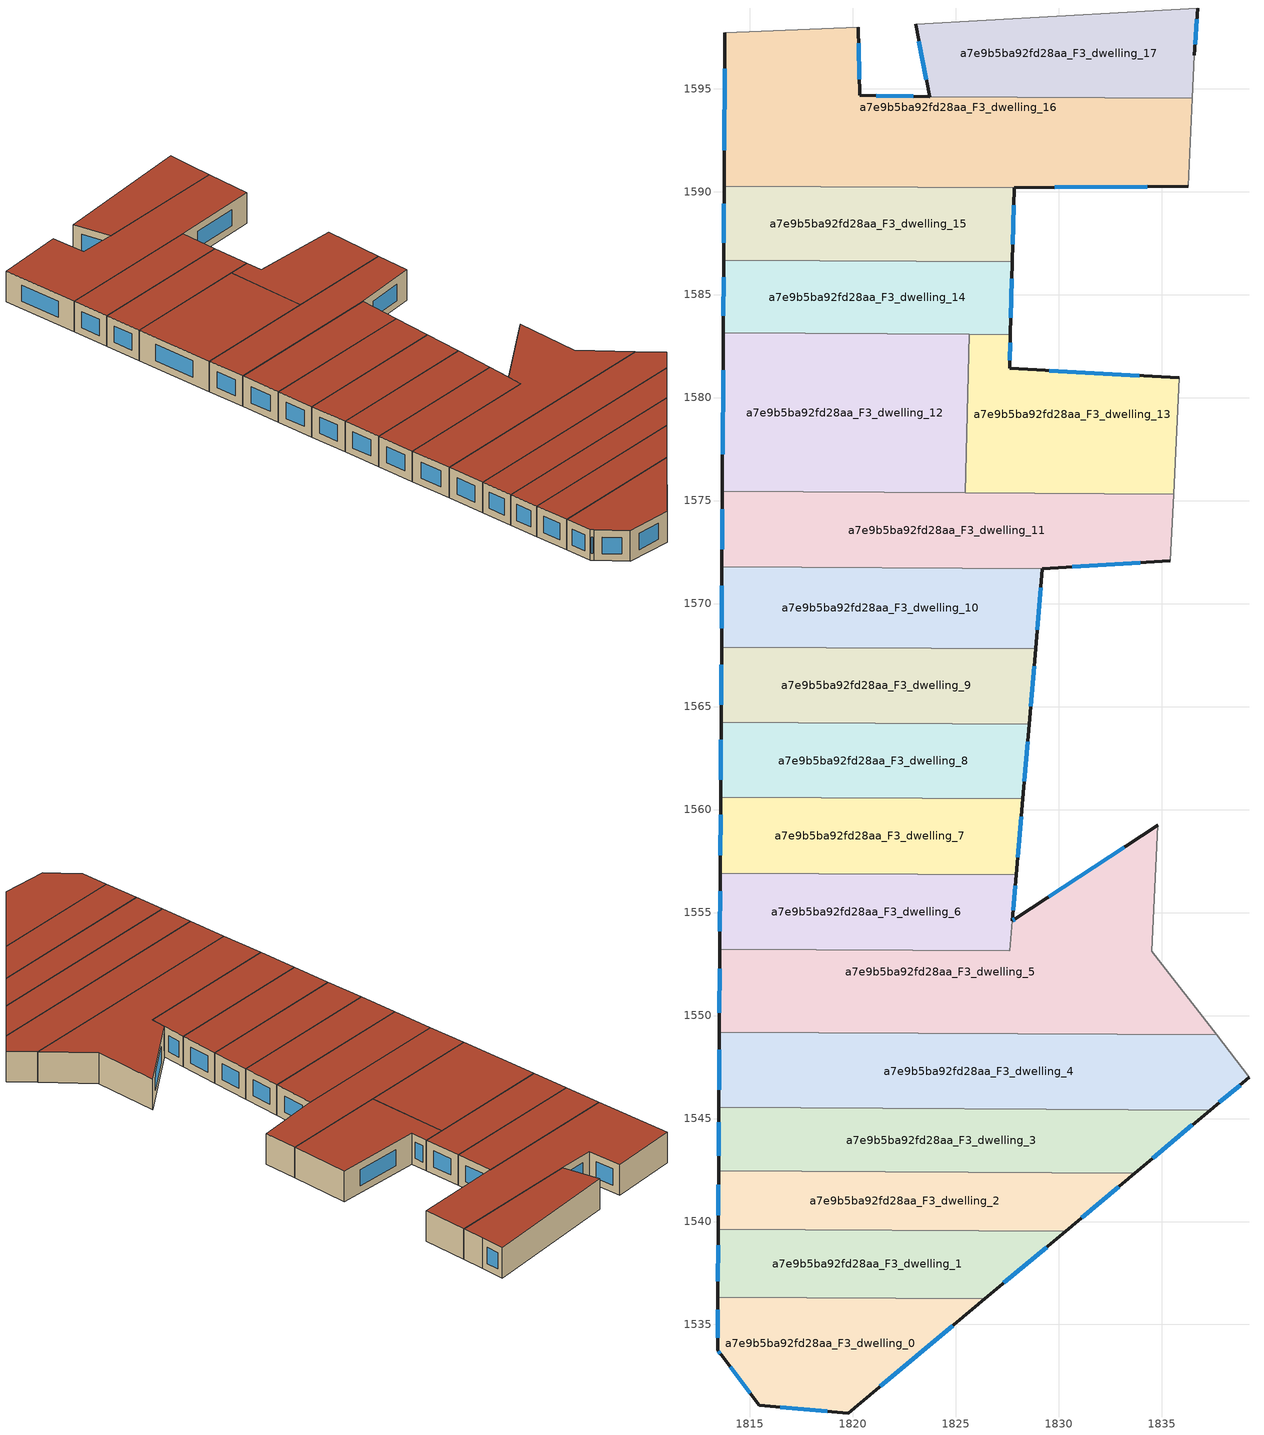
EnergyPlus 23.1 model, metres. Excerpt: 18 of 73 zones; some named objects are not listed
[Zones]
a7e9b5ba92fd28aa_F3_dwelling_0
 floor to a7e9b5ba92fd28aa_F2_dwelling_0 (EU_floor_Construction): 1826.41,1536.25 1819.78,1530.7 1815.46,1531.08 1813.6,1533.53 1813.43,1533.74 1813.44,1536.33 z9
 wall outside (EU_wall_Construction): 1813.44,1536.33 1813.43,1533.74 1813.6,1533.53 1815.46,1531.08 1819.78,1530.7 1826.41,1536.25 z9:12
 wall to a7e9b5ba92fd28aa_F3_dwelling_1 (EU_wall_Construction): 1826.41,1536.25 1813.44,1536.33 z9:12
 window (EU_Window_Construction): 1821.34,1532.01 1824.85,1534.95 / 1816.47,1530.99 1818.77,1530.79 / 1814.03,1532.95 1815.02,1531.65 / 1813.47,1533.69 1813.56,1533.58 / 1813.44,1535.72 1813.43,1534.35 z9.7:11.3
 roof outside (EU_roof_Construction): 1826.41,1536.25 1813.44,1536.33 1813.43,1533.74 1813.6,1533.53 1815.46,1531.08 1819.78,1530.7 z12
a7e9b5ba92fd28aa_F3_dwelling_1
 floor to a7e9b5ba92fd28aa_F2_dwelling_1 (EU_floor_Construction): 1830.33,1539.53 1826.41,1536.25 1813.44,1536.33 1813.46,1539.63 z9
 wall outside (EU_wall_Construction): 1826.41,1536.25 1830.33,1539.53 / 1813.46,1539.63 1813.44,1536.33 z9:12
 wall to a7e9b5ba92fd28aa_F3_dwelling_2 (EU_wall_Construction): 1830.33,1539.53 1813.46,1539.63 z9:12
 window (EU_Window_Construction): 1827.33,1537.02 1829.41,1538.76 / 1813.46,1538.85 1813.45,1537.1 z9.7:11.3
 roof outside (EU_roof_Construction): 1830.33,1539.53 1813.46,1539.63 1813.44,1536.33 1826.41,1536.25 z12
a7e9b5ba92fd28aa_F3_dwelling_10
 floor to a7e9b5ba92fd28aa_F2_dwelling_10 (EU_floor_Construction): 1829.2,1571.69 1828.87,1567.8 1813.62,1567.89 1813.64,1571.78 z9
 wall outside (EU_wall_Construction): 1813.64,1571.78 1813.62,1567.89 / 1828.87,1567.8 1829.2,1571.69 z9:12
 wall to a7e9b5ba92fd28aa_F3_dwelling_9 (EU_wall_Construction): 1813.62,1567.89 1828.87,1567.8 z9:12
 wall to a7e9b5ba92fd28aa_F3_dwelling_11 (EU_wall_Construction): 1829.2,1571.69 1813.64,1571.78 z9:12
 window (EU_Window_Construction): 1813.64,1570.87 1813.63,1568.8 / 1828.94,1568.72 1829.12,1570.78 z9.7:11.3
 roof outside (EU_roof_Construction): 1828.87,1567.8 1829.2,1571.69 1813.64,1571.78 1813.62,1567.89 z12
a7e9b5ba92fd28aa_F3_dwelling_11
 floor to a7e9b5ba92fd28aa_F2_dwelling_11 (EU_floor_Construction): 1835.57,1575.32 1835.41,1572.08 1829.2,1571.69 1813.64,1571.78 1813.66,1575.44 z9
 wall outside (EU_wall_Construction): 1829.2,1571.69 1835.41,1572.08 / 1813.66,1575.44 1813.64,1571.78 z9:12
 wall adiabatic (EU_wall_Construction): 1835.41,1572.08 1835.57,1575.32 z9:12
 wall to a7e9b5ba92fd28aa_F3_dwelling_12 (EU_wall_Construction): 1825.45,1575.37 1813.66,1575.44 z9:12
 wall to a7e9b5ba92fd28aa_F3_dwelling_13 (EU_wall_Construction): 1835.57,1575.32 1825.45,1575.38 z9:12
 window (EU_Window_Construction): 1830.66,1571.78 1833.95,1571.99 / 1813.66,1574.58 1813.65,1572.64 z9.7:11.3
 roof outside (EU_roof_Construction): 1835.41,1572.08 1835.57,1575.32 1813.66,1575.44 1813.64,1571.78 1829.2,1571.69 z12
a7e9b5ba92fd28aa_F3_dwelling_12
 floor to a7e9b5ba92fd28aa_F2_dwelling_12 (EU_floor_Construction): 1825.64,1583.07 1825.45,1575.38 1813.66,1575.44 1813.71,1583.14 z9
 wall outside (EU_wall_Construction): 1813.71,1583.14 1813.66,1575.44 z9:12
 wall to a7e9b5ba92fd28aa_F3_dwelling_13 (EU_wall_Construction): 1825.45,1575.38 1825.64,1583.07 z9:12
 wall to a7e9b5ba92fd28aa_F3_dwelling_14 (EU_wall_Construction): 1825.64,1583.07 1813.71,1583.14 z9:12
 window (EU_Window_Construction): 1813.7,1581.33 1813.67,1577.25 z9.7:11.3
 roof outside (EU_roof_Construction): 1825.45,1575.38 1825.64,1583.07 1813.71,1583.14 1813.66,1575.44 z12
a7e9b5ba92fd28aa_F3_dwelling_13
 floor to a7e9b5ba92fd28aa_F2_dwelling_13 (EU_floor_Construction): 1835.84,1580.96 1835.57,1575.32 1825.45,1575.38 1825.64,1583.07 1827.64,1583.06 1827.6,1581.42 z9
 wall outside (EU_wall_Construction): 1835.84,1580.96 1827.6,1581.42 1827.64,1583.06 z9:12
 wall adiabatic (EU_wall_Construction): 1835.57,1575.32 1835.84,1580.96 z9:12
 wall to a7e9b5ba92fd28aa_F3_dwelling_14 (EU_wall_Construction): 1827.64,1583.06 1825.64,1583.07 z9:12
 window (EU_Window_Construction): 1827.61,1581.8 1827.63,1582.67 / 1833.9,1581.06 1829.54,1581.31 z9.7:11.3
 roof outside (EU_roof_Construction): 1835.57,1575.32 1835.84,1580.96 1827.6,1581.42 1827.64,1583.06 1825.64,1583.07 1825.45,1575.38 z12
a7e9b5ba92fd28aa_F3_dwelling_14
 floor to a7e9b5ba92fd28aa_F2_dwelling_14 (EU_floor_Construction): 1827.73,1586.59 1827.64,1583.06 1813.71,1583.14 1813.73,1586.67 z9
 wall outside (EU_wall_Construction): 1813.73,1586.67 1813.71,1583.14 / 1827.64,1583.06 1827.73,1586.59 z9:12
 wall to a7e9b5ba92fd28aa_F3_dwelling_15 (EU_wall_Construction): 1827.73,1586.59 1813.73,1586.67 z9:12
 window (EU_Window_Construction): 1813.72,1585.84 1813.71,1583.97 / 1827.66,1583.89 1827.71,1585.76 z9.7:11.3
 roof outside (EU_roof_Construction): 1827.64,1583.06 1827.73,1586.59 1813.73,1586.67 1813.71,1583.14 z12
a7e9b5ba92fd28aa_F3_dwelling_15
 floor to a7e9b5ba92fd28aa_F2_dwelling_15 (EU_floor_Construction): 1827.82,1590.18 1827.73,1586.59 1813.73,1586.67 1813.75,1590.26 z9
 wall outside (EU_wall_Construction): 1813.75,1590.26 1813.73,1586.67 / 1827.73,1586.59 1827.82,1590.18 z9:12
 wall to a7e9b5ba92fd28aa_F3_dwelling_16 (EU_wall_Construction): 1827.82,1590.18 1813.75,1590.26 z9:12
 window (EU_Window_Construction): 1813.74,1589.42 1813.73,1587.51 / 1827.75,1587.44 1827.8,1589.34 z9.7:11.3
 roof outside (EU_roof_Construction): 1827.73,1586.59 1827.82,1590.18 1813.75,1590.26 1813.73,1586.67 z12
a7e9b5ba92fd28aa_F3_dwelling_16
 floor to a7e9b5ba92fd28aa_F2_dwelling_16 (EU_floor_Construction): 1836.48,1594.53 1836.28,1590.25 1827.82,1590.18 1813.75,1590.26 1813.79,1597.72 1820.27,1597.98 1820.32,1594.68 1823.73,1594.6 z9
 wall outside (EU_wall_Construction): 1813.79,1597.72 1813.75,1590.26 / 1823.73,1594.6 1820.32,1594.68 1820.27,1597.98 / 1827.82,1590.18 1836.28,1590.25 z9:12
 wall adiabatic (EU_wall_Construction): 1820.27,1597.98 1813.79,1597.72 / 1836.28,1590.25 1836.48,1594.53 z9:12
 wall to a7e9b5ba92fd28aa_F3_dwelling_17 (EU_wall_Construction): 1836.48,1594.53 1823.73,1594.6 z9:12
 window (EU_Window_Construction): 1813.78,1595.97 1813.76,1592.01 / 1820.31,1595.46 1820.28,1597.2 / 1822.93,1594.62 1821.12,1594.67 / 1829.81,1590.2 1834.29,1590.24 z9.7:11.3
 roof outside (EU_roof_Construction): 1836.28,1590.25 1836.48,1594.53 1823.73,1594.6 1820.32,1594.68 1820.27,1597.98 1813.79,1597.72 1813.75,1590.26 1827.82,1590.18 z12
a7e9b5ba92fd28aa_F3_dwelling_17
 floor to a7e9b5ba92fd28aa_F2_dwelling_17 (EU_floor_Construction): 1836.74,1598.91 1836.58,1596.63 1836.48,1594.53 1823.73,1594.6 1823.04,1598.13 z9
 wall outside (EU_wall_Construction): 1823.04,1598.13 1823.73,1594.6 / 1836.58,1596.63 1836.74,1598.91 z9:12
 wall adiabatic (EU_wall_Construction): 1836.48,1594.53 1836.58,1596.63 / 1836.74,1598.91 1823.04,1598.13 z9:12
 window (EU_Window_Construction): 1823.21,1597.3 1823.57,1595.43 / 1836.62,1597.16 1836.7,1598.38 z9.7:11.3
 roof outside (EU_roof_Construction): 1836.48,1594.53 1836.58,1596.63 1836.74,1598.91 1823.04,1598.13 1823.73,1594.6 z12
a7e9b5ba92fd28aa_F3_dwelling_2
 floor to a7e9b5ba92fd28aa_F2_dwelling_2 (EU_floor_Construction): 1833.69,1542.35 1830.33,1539.53 1813.46,1539.63 1813.48,1542.46 z9
 wall outside (EU_wall_Construction): 1830.33,1539.53 1833.69,1542.35 / 1813.48,1542.46 1813.46,1539.63 z9:12
 wall to a7e9b5ba92fd28aa_F3_dwelling_3 (EU_wall_Construction): 1833.69,1542.35 1813.48,1542.46 z9:12
 window (EU_Window_Construction): 1831.12,1540.19 1832.9,1541.68 / 1813.47,1541.79 1813.47,1540.29 z9.7:11.3
 roof outside (EU_roof_Construction): 1833.69,1542.35 1813.48,1542.46 1813.46,1539.63 1830.33,1539.53 z12
a7e9b5ba92fd28aa_F3_dwelling_3
 floor to a7e9b5ba92fd28aa_F2_dwelling_3 (EU_floor_Construction): 1837.34,1545.4 1833.69,1542.35 1813.48,1542.46 1813.49,1545.54 z9
 wall outside (EU_wall_Construction): 1813.49,1545.54 1813.48,1542.46 / 1833.69,1542.35 1837.34,1545.4 z9:12
 wall to a7e9b5ba92fd28aa_F3_dwelling_4 (EU_wall_Construction): 1837.34,1545.4 1813.49,1545.54 z9:12
 window (EU_Window_Construction): 1813.49,1544.81 1813.48,1543.18 / 1834.55,1543.06 1836.49,1544.69 z9.7:11.3
 roof outside (EU_roof_Construction): 1837.34,1545.4 1813.49,1545.54 1813.48,1542.46 1833.69,1542.35 z12
a7e9b5ba92fd28aa_F3_dwelling_4
 floor to a7e9b5ba92fd28aa_F2_dwelling_4 (EU_floor_Construction): 1837.66,1549.06 1839.25,1547 1837.34,1545.4 1813.49,1545.54 1813.52,1549.19 z9
 wall outside (EU_wall_Construction): 1837.34,1545.4 1839.25,1547 / 1813.52,1549.19 1813.49,1545.54 z9:12
 wall to a7e9b5ba92fd28aa_F3_dwelling_5 (EU_wall_Construction): 1837.66,1549.06 1813.52,1549.19 z9:12
 wall adiabatic (EU_wall_Construction): 1839.25,1547 1837.66,1549.06 z9:12
 window (EU_Window_Construction): 1837.79,1545.78 1838.8,1546.62 / 1813.51,1548.33 1813.5,1546.4 z9.7:11.3
 roof outside (EU_roof_Construction): 1839.25,1547 1837.66,1549.06 1813.52,1549.19 1813.49,1545.54 1837.34,1545.4 z12
a7e9b5ba92fd28aa_F3_dwelling_5
 floor to a7e9b5ba92fd28aa_F2_dwelling_5 (EU_floor_Construction): 1834.81,1559.24 1834.51,1553.11 1837.66,1549.06 1813.52,1549.19 1813.54,1553.23 1827.6,1553.15 1827.73,1554.59 1827.89,1554.7 z9
 wall outside (EU_wall_Construction): 1834.81,1559.24 1827.89,1554.7 1827.73,1554.59 / 1813.54,1553.23 1813.52,1549.19 z9:12
 wall adiabatic (EU_wall_Construction): 1837.66,1549.06 1834.51,1553.11 1834.81,1559.24 z9:12
 wall to a7e9b5ba92fd28aa_F3_dwelling_6 (EU_wall_Construction): 1827.73,1554.59 1827.6,1553.15 1813.54,1553.23 z9:12
 window (EU_Window_Construction): 1827.85,1554.67 1827.77,1554.62 / 1833.18,1558.17 1829.51,1555.76 / 1813.53,1552.28 1813.52,1550.14 z9.7:11.3
 roof outside (EU_roof_Construction): 1837.66,1549.06 1834.51,1553.11 1834.81,1559.24 1827.89,1554.7 1827.73,1554.59 1827.6,1553.15 1813.54,1553.23 1813.52,1549.19 z12
a7e9b5ba92fd28aa_F3_dwelling_6
 floor to a7e9b5ba92fd28aa_F2_dwelling_6 (EU_floor_Construction): 1827.92,1556.83 1827.73,1554.6 1827.6,1553.15 1813.54,1553.23 1813.56,1556.91 z9
 wall outside (EU_wall_Construction): 1813.56,1556.91 1813.54,1553.23 / 1827.73,1554.6 1827.92,1556.83 z9:12
 wall to a7e9b5ba92fd28aa_F3_dwelling_7 (EU_wall_Construction): 1827.92,1556.83 1813.56,1556.91 z9:12
 window (EU_Window_Construction): 1813.55,1556.04 1813.54,1554.09 / 1827.77,1555.12 1827.88,1556.3 z9.7:11.3
 roof outside (EU_roof_Construction): 1827.6,1553.15 1827.92,1556.83 1813.56,1556.91 1813.54,1553.23 z12
a7e9b5ba92fd28aa_F3_dwelling_7
 floor to a7e9b5ba92fd28aa_F2_dwelling_7 (EU_floor_Construction): 1828.24,1560.52 1827.92,1556.83 1813.56,1556.91 1813.58,1560.61 z9
 wall outside (EU_wall_Construction): 1827.92,1556.83 1828.24,1560.52 / 1813.58,1560.61 1813.56,1556.91 z9:12
 wall to a7e9b5ba92fd28aa_F3_dwelling_8 (EU_wall_Construction): 1828.24,1560.52 1813.58,1560.61 z9:12
 window (EU_Window_Construction): 1828,1557.7 1828.16,1559.66 / 1813.58,1559.74 1813.56,1557.78 z9.7:11.3
 roof outside (EU_roof_Construction): 1827.92,1556.83 1828.24,1560.52 1813.58,1560.61 1813.56,1556.91 z12
a7e9b5ba92fd28aa_F3_dwelling_8
 floor to a7e9b5ba92fd28aa_F2_dwelling_8 (EU_floor_Construction): 1828.55,1564.14 1828.24,1560.52 1813.58,1560.61 1813.6,1564.23 z9
 wall outside (EU_wall_Construction): 1813.6,1564.23 1813.58,1560.61 / 1828.24,1560.52 1828.55,1564.14 z9:12
 wall to a7e9b5ba92fd28aa_F3_dwelling_9 (EU_wall_Construction): 1828.55,1564.14 1813.6,1564.23 z9:12
 window (EU_Window_Construction): 1813.6,1563.38 1813.58,1561.46 / 1828.31,1561.37 1828.48,1563.29 z9.7:11.3
 roof outside (EU_roof_Construction): 1828.24,1560.52 1828.55,1564.14 1813.6,1564.23 1813.58,1560.61 z12
a7e9b5ba92fd28aa_F3_dwelling_9
 floor to a7e9b5ba92fd28aa_F2_dwelling_9 (EU_floor_Construction): 1828.87,1567.8 1828.55,1564.14 1813.6,1564.23 1813.62,1567.89 z9
 wall outside (EU_wall_Construction): 1813.62,1567.89 1813.6,1564.23 / 1828.55,1564.14 1828.87,1567.8 z9:12
 window (EU_Window_Construction): 1813.62,1567.03 1813.6,1565.09 / 1828.62,1565 1828.79,1566.95 z9.7:11.3
 roof outside (EU_roof_Construction): 1828.55,1564.14 1828.87,1567.8 1813.62,1567.89 1813.6,1564.23 z12
[Building]
EU S2 Campaign: North Axis=0; Terrain=City; Solar Distribution=FullExterior
[Site:Location]
Budapest.Ferenc.Liszt.Intl.AP: Latitude=47.437; Longitude=19.256; Time Zone=1; Elevation=185
[SizingPeriod:WeatherFileDays]
AnnualSizingPeriod: Begin Month=1; Begin Day of Month=1; End Month=12; End Day of Month=31; Day of Week for Start Day=Monday; Use Weather File Daylight Saving Period=No; Use Weather File Rain and Snow Indicators=No
[MATERIAL]
EU_InternalMass_Material: Roughness=MediumRough; Thickness=0.1; Conductivity=1; Density=1800; Specific Heat=900; Thermal Absorptance=0.9; Solar Absorptance=0.7; Visible Absorptance=0.7
[MATERIAL:NOMASS] Roughness=MediumRough; Thermal Absorptance=0.9; Solar Absorptance=0.7; Visible Absorptance=0.7
Name | Thermal Resistance
EU_wall_NoMass | 0.832559
EU_roof_NoMass | 1.39638
EU_floor_NoMass | 0.872794
[WINDOWMATERIAL:SIMPLEGLAZINGSYSTEM]
EU_Window_SimpleGlazing: UFactor=2.79869; Solar Heat Gain Coefficient=0.75; Visible Transmittance=0.75
[CONSTRUCTION]
EU_wall_Construction: EU_wall_NoMass
EU_roof_Construction: EU_roof_NoMass
EU_floor_Construction: EU_floor_NoMass
EU_Window_Construction: EU_Window_SimpleGlazing
EU_InternalMass_Construction: EU_InternalMass_Material
[ZONE] Type=1; Multiplier=1; Ceiling Height=autocalculate; Floor Area=autocalculate; Part of Total Floor Area=Yes
Name | Volume
a7e9b5ba92fd28aa_F3_dwelling_0 | 149.472
a7e9b5ba92fd28aa_F3_dwelling_1 | 147.722
a7e9b5ba92fd28aa_F3_dwelling_10 | 179.62
a7e9b5ba92fd28aa_F3_dwelling_11 | 235.896
a7e9b5ba92fd28aa_F3_dwelling_12 | 273.875
a7e9b5ba92fd28aa_F3_dwelling_13 | 189.644
a7e9b5ba92fd28aa_F3_dwelling_14 | 148.165
a7e9b5ba92fd28aa_F3_dwelling_15 | 151.334
a7e9b5ba92fd28aa_F3_dwelling_16 | 359.664
a7e9b5ba92fd28aa_F3_dwelling_17 | 157.065
a7e9b5ba92fd28aa_F3_dwelling_2 | 157.625
a7e9b5ba92fd28aa_F3_dwelling_3 | 203.384
a7e9b5ba92fd28aa_F3_dwelling_4 | 272.795
a7e9b5ba92fd28aa_F3_dwelling_5 | 351.172
a7e9b5ba92fd28aa_F3_dwelling_6 | 156.892
a7e9b5ba92fd28aa_F3_dwelling_7 | 160.934
a7e9b5ba92fd28aa_F3_dwelling_8 | 160.912
a7e9b5ba92fd28aa_F3_dwelling_9 | 165.909
[INTERNALMASS] Construction=EU_InternalMass_Construction
Name | Zone or ZoneList | Surface Area
a7e9b5ba92fd28aa_F3_dwelling_0_EU_InternalMass | a7e9b5ba92fd28aa_F3_dwelling_0 | 49.8254
a7e9b5ba92fd28aa_F3_dwelling_1_EU_InternalMass | a7e9b5ba92fd28aa_F3_dwelling_1 | 49.2408
a7e9b5ba92fd28aa_F3_dwelling_2_EU_InternalMass | a7e9b5ba92fd28aa_F3_dwelling_2 | 52.5412
a7e9b5ba92fd28aa_F3_dwelling_3_EU_InternalMass | a7e9b5ba92fd28aa_F3_dwelling_3 | 67.795
a7e9b5ba92fd28aa_F3_dwelling_4_EU_InternalMass | a7e9b5ba92fd28aa_F3_dwelling_4 | 90.9317
a7e9b5ba92fd28aa_F3_dwelling_5_EU_InternalMass | a7e9b5ba92fd28aa_F3_dwelling_5 | 117.059
a7e9b5ba92fd28aa_F3_dwelling_6_EU_InternalMass | a7e9b5ba92fd28aa_F3_dwelling_6 | 52.3005
a7e9b5ba92fd28aa_F3_dwelling_7_EU_InternalMass | a7e9b5ba92fd28aa_F3_dwelling_7 | 53.6468
a7e9b5ba92fd28aa_F3_dwelling_8_EU_InternalMass | a7e9b5ba92fd28aa_F3_dwelling_8 | 53.6375
a7e9b5ba92fd28aa_F3_dwelling_9_EU_InternalMass | a7e9b5ba92fd28aa_F3_dwelling_9 | 55.3032
a7e9b5ba92fd28aa_F3_dwelling_10_EU_InternalMass | a7e9b5ba92fd28aa_F3_dwelling_10 | 59.8733
a7e9b5ba92fd28aa_F3_dwelling_11_EU_InternalMass | a7e9b5ba92fd28aa_F3_dwelling_11 | 78.6321
a7e9b5ba92fd28aa_F3_dwelling_12_EU_InternalMass | a7e9b5ba92fd28aa_F3_dwelling_12 | 91.2872
a7e9b5ba92fd28aa_F3_dwelling_13_EU_InternalMass | a7e9b5ba92fd28aa_F3_dwelling_13 | 63.2181
a7e9b5ba92fd28aa_F3_dwelling_14_EU_InternalMass | a7e9b5ba92fd28aa_F3_dwelling_14 | 49.3883
a7e9b5ba92fd28aa_F3_dwelling_15_EU_InternalMass | a7e9b5ba92fd28aa_F3_dwelling_15 | 50.4448
a7e9b5ba92fd28aa_F3_dwelling_16_EU_InternalMass | a7e9b5ba92fd28aa_F3_dwelling_16 | 119.887
a7e9b5ba92fd28aa_F3_dwelling_17_EU_InternalMass | a7e9b5ba92fd28aa_F3_dwelling_17 | 52.3553
[OTHEREQUIPMENT] Fuel Type=Electricity; Design Level Calculation Method=Watts/Area; Power per Zone Floor Area=1; Fraction Latent=0; Fraction Radiant=0; Fraction Lost=0; Carbon Dioxide Generation Rate=0; EndUse Subcategory=EU_Step8_InternalGains
Name | Zone or ZoneList or Space or SpaceList | Schedule
EU_Step8_InternalGain_a7e9b5ba92fd28aa_F3_dwelling_0_f000 | a7e9b5ba92fd28aa_F3_dwelling_0 | EU_Step8_GainSchedule_a7e9b5ba92fd28aa_F3_dwelling_0_f000
EU_Step8_InternalGain_a7e9b5ba92fd28aa_F3_dwelling_1_f000 | a7e9b5ba92fd28aa_F3_dwelling_1 | EU_Step8_GainSchedule_a7e9b5ba92fd28aa_F3_dwelling_1_f000
EU_Step8_InternalGain_a7e9b5ba92fd28aa_F3_dwelling_2_f000 | a7e9b5ba92fd28aa_F3_dwelling_2 | EU_Step8_GainSchedule_a7e9b5ba92fd28aa_F3_dwelling_2_f000
EU_Step8_InternalGain_a7e9b5ba92fd28aa_F3_dwelling_3_f000 | a7e9b5ba92fd28aa_F3_dwelling_3 | EU_Step8_GainSchedule_a7e9b5ba92fd28aa_F3_dwelling_3_f000
EU_Step8_InternalGain_a7e9b5ba92fd28aa_F3_dwelling_4_f000 | a7e9b5ba92fd28aa_F3_dwelling_4 | EU_Step8_GainSchedule_a7e9b5ba92fd28aa_F3_dwelling_4_f000
EU_Step8_InternalGain_a7e9b5ba92fd28aa_F3_dwelling_5_f000 | a7e9b5ba92fd28aa_F3_dwelling_5 | EU_Step8_GainSchedule_a7e9b5ba92fd28aa_F3_dwelling_5_f000
EU_Step8_InternalGain_a7e9b5ba92fd28aa_F3_dwelling_6_f000 | a7e9b5ba92fd28aa_F3_dwelling_6 | EU_Step8_GainSchedule_a7e9b5ba92fd28aa_F3_dwelling_6_f000
EU_Step8_InternalGain_a7e9b5ba92fd28aa_F3_dwelling_7_f000 | a7e9b5ba92fd28aa_F3_dwelling_7 | EU_Step8_GainSchedule_a7e9b5ba92fd28aa_F3_dwelling_7_f000
EU_Step8_InternalGain_a7e9b5ba92fd28aa_F3_dwelling_8_f000 | a7e9b5ba92fd28aa_F3_dwelling_8 | EU_Step8_GainSchedule_a7e9b5ba92fd28aa_F3_dwelling_8_f000
EU_Step8_InternalGain_a7e9b5ba92fd28aa_F3_dwelling_9_f000 | a7e9b5ba92fd28aa_F3_dwelling_9 | EU_Step8_GainSchedule_a7e9b5ba92fd28aa_F3_dwelling_9_f000
EU_Step8_InternalGain_a7e9b5ba92fd28aa_F3_dwelling_10_f000 | a7e9b5ba92fd28aa_F3_dwelling_10 | EU_Step8_GainSchedule_a7e9b5ba92fd28aa_F3_dwelling_10_f000
EU_Step8_InternalGain_a7e9b5ba92fd28aa_F3_dwelling_11_f000 | a7e9b5ba92fd28aa_F3_dwelling_11 | EU_Step8_GainSchedule_a7e9b5ba92fd28aa_F3_dwelling_11_f000
EU_Step8_InternalGain_a7e9b5ba92fd28aa_F3_dwelling_12_f000 | a7e9b5ba92fd28aa_F3_dwelling_12 | EU_Step8_GainSchedule_a7e9b5ba92fd28aa_F3_dwelling_12_f000
EU_Step8_InternalGain_a7e9b5ba92fd28aa_F3_dwelling_13_f000 | a7e9b5ba92fd28aa_F3_dwelling_13 | EU_Step8_GainSchedule_a7e9b5ba92fd28aa_F3_dwelling_13_f000
EU_Step8_InternalGain_a7e9b5ba92fd28aa_F3_dwelling_14_f000 | a7e9b5ba92fd28aa_F3_dwelling_14 | EU_Step8_GainSchedule_a7e9b5ba92fd28aa_F3_dwelling_14_f000
EU_Step8_InternalGain_a7e9b5ba92fd28aa_F3_dwelling_15_f000 | a7e9b5ba92fd28aa_F3_dwelling_15 | EU_Step8_GainSchedule_a7e9b5ba92fd28aa_F3_dwelling_15_f000
EU_Step8_InternalGain_a7e9b5ba92fd28aa_F3_dwelling_16_f000 | a7e9b5ba92fd28aa_F3_dwelling_16 | EU_Step8_GainSchedule_a7e9b5ba92fd28aa_F3_dwelling_16_f000
EU_Step8_InternalGain_a7e9b5ba92fd28aa_F3_dwelling_17_f000 | a7e9b5ba92fd28aa_F3_dwelling_17 | EU_Step8_GainSchedule_a7e9b5ba92fd28aa_F3_dwelling_17_f000
[ZONEVENTILATION:DESIGNFLOWRATE] Schedule=EU_AlwaysOn; Design Flow Rate Calculation Method=AirChanges/Hour; Air Changes per Hour=0.475469; Ventilation Type=Natural; Fan Pressure Rise=0; Fan Total Efficiency=1; Constant Term Coefficient=1; Temperature Term Coefficient=0; Velocity Term Coefficient=0; Velocity Squared Term Coefficient=0; Minimum Indoor Temperature=-100; Maximum Indoor Temperature=100; Delta Temperature=-100; Minimum Outdoor Temperature=-100; Maximum Outdoor Temperature=100; Maximum Wind Speed=40
Name | Zone or ZoneList or Space or SpaceList
EU_ConstantAir_a7e9b5ba92fd28aa_F3_dwelling_0 | a7e9b5ba92fd28aa_F3_dwelling_0
EU_ConstantAir_a7e9b5ba92fd28aa_F3_dwelling_1 | a7e9b5ba92fd28aa_F3_dwelling_1
EU_ConstantAir_a7e9b5ba92fd28aa_F3_dwelling_2 | a7e9b5ba92fd28aa_F3_dwelling_2
EU_ConstantAir_a7e9b5ba92fd28aa_F3_dwelling_3 | a7e9b5ba92fd28aa_F3_dwelling_3
EU_ConstantAir_a7e9b5ba92fd28aa_F3_dwelling_4 | a7e9b5ba92fd28aa_F3_dwelling_4
EU_ConstantAir_a7e9b5ba92fd28aa_F3_dwelling_5 | a7e9b5ba92fd28aa_F3_dwelling_5
EU_ConstantAir_a7e9b5ba92fd28aa_F3_dwelling_6 | a7e9b5ba92fd28aa_F3_dwelling_6
EU_ConstantAir_a7e9b5ba92fd28aa_F3_dwelling_7 | a7e9b5ba92fd28aa_F3_dwelling_7
EU_ConstantAir_a7e9b5ba92fd28aa_F3_dwelling_8 | a7e9b5ba92fd28aa_F3_dwelling_8
EU_ConstantAir_a7e9b5ba92fd28aa_F3_dwelling_9 | a7e9b5ba92fd28aa_F3_dwelling_9
EU_ConstantAir_a7e9b5ba92fd28aa_F3_dwelling_10 | a7e9b5ba92fd28aa_F3_dwelling_10
EU_ConstantAir_a7e9b5ba92fd28aa_F3_dwelling_11 | a7e9b5ba92fd28aa_F3_dwelling_11
EU_ConstantAir_a7e9b5ba92fd28aa_F3_dwelling_12 | a7e9b5ba92fd28aa_F3_dwelling_12
EU_ConstantAir_a7e9b5ba92fd28aa_F3_dwelling_13 | a7e9b5ba92fd28aa_F3_dwelling_13
EU_ConstantAir_a7e9b5ba92fd28aa_F3_dwelling_14 | a7e9b5ba92fd28aa_F3_dwelling_14
EU_ConstantAir_a7e9b5ba92fd28aa_F3_dwelling_15 | a7e9b5ba92fd28aa_F3_dwelling_15
EU_ConstantAir_a7e9b5ba92fd28aa_F3_dwelling_16 | a7e9b5ba92fd28aa_F3_dwelling_16
EU_ConstantAir_a7e9b5ba92fd28aa_F3_dwelling_17 | a7e9b5ba92fd28aa_F3_dwelling_17
[HVACTEMPLATE:ZONE:IDEALLOADSAIRSYSTEM] System Availability Schedule=EU_AlwaysOn; Maximum Heating Supply Air Temperature=50; Minimum Cooling Supply Air Temperature=13; Maximum Heating Supply Air Humidity Ratio=0.0156; Minimum Cooling Supply Air Humidity Ratio=0.0077; Heating Limit=NoLimit; Cooling Limit=NoLimit; Heating Availability Schedule=EU_AlwaysOn; Cooling Availability Schedule=EU_CoolingOff; Dehumidification Control Type=ConstantSensibleHeatRatio; Cooling Sensible Heat Ratio=0.7; Dehumidification Setpoint=60; Humidification Control Type=None; Humidification Setpoint=30; Outdoor Air Method=None; Outdoor Air Flow Rate per Person=0.00944; Outdoor Air Flow Rate per Zone Floor Area=0; Outdoor Air Flow Rate per Zone=0; Demand Controlled Ventilation Type=None; Outdoor Air Economizer Type=NoEconomizer; Heat Recovery Type=None; Sensible Heat Recovery Effectiveness=0.7; Latent Heat Recovery Effectiveness=0.65
Name | Template Thermostat
a7e9b5ba92fd28aa_F3_dwelling_0 | EU_HeatOnly_a7e9b5ba92fd28aa_F3_dwelling_0
a7e9b5ba92fd28aa_F3_dwelling_1 | EU_HeatOnly_a7e9b5ba92fd28aa_F3_dwelling_1
a7e9b5ba92fd28aa_F3_dwelling_2 | EU_HeatOnly_a7e9b5ba92fd28aa_F3_dwelling_2
a7e9b5ba92fd28aa_F3_dwelling_3 | EU_HeatOnly_a7e9b5ba92fd28aa_F3_dwelling_3
a7e9b5ba92fd28aa_F3_dwelling_4 | EU_HeatOnly_a7e9b5ba92fd28aa_F3_dwelling_4
a7e9b5ba92fd28aa_F3_dwelling_5 | EU_HeatOnly_a7e9b5ba92fd28aa_F3_dwelling_5
a7e9b5ba92fd28aa_F3_dwelling_6 | EU_HeatOnly_a7e9b5ba92fd28aa_F3_dwelling_6
a7e9b5ba92fd28aa_F3_dwelling_7 | EU_HeatOnly_a7e9b5ba92fd28aa_F3_dwelling_7
a7e9b5ba92fd28aa_F3_dwelling_8 | EU_HeatOnly_a7e9b5ba92fd28aa_F3_dwelling_8
a7e9b5ba92fd28aa_F3_dwelling_9 | EU_HeatOnly_a7e9b5ba92fd28aa_F3_dwelling_9
a7e9b5ba92fd28aa_F3_dwelling_10 | EU_HeatOnly_a7e9b5ba92fd28aa_F3_dwelling_10
a7e9b5ba92fd28aa_F3_dwelling_11 | EU_HeatOnly_a7e9b5ba92fd28aa_F3_dwelling_11
a7e9b5ba92fd28aa_F3_dwelling_12 | EU_HeatOnly_a7e9b5ba92fd28aa_F3_dwelling_12
a7e9b5ba92fd28aa_F3_dwelling_13 | EU_HeatOnly_a7e9b5ba92fd28aa_F3_dwelling_13
a7e9b5ba92fd28aa_F3_dwelling_14 | EU_HeatOnly_a7e9b5ba92fd28aa_F3_dwelling_14
a7e9b5ba92fd28aa_F3_dwelling_15 | EU_HeatOnly_a7e9b5ba92fd28aa_F3_dwelling_15
a7e9b5ba92fd28aa_F3_dwelling_16 | EU_HeatOnly_a7e9b5ba92fd28aa_F3_dwelling_16
a7e9b5ba92fd28aa_F3_dwelling_17 | EU_HeatOnly_a7e9b5ba92fd28aa_F3_dwelling_17
[SIZING:ZONE] Zone Cooling Design Supply Air Temperature Input Method=SupplyAirTemperature; Zone Cooling Design Supply Air Temperature=13; Zone Heating Design Supply Air Temperature Input Method=SupplyAirTemperature; Zone Heating Design Supply Air Temperature=50; Zone Cooling Design Supply Air Humidity Ratio=0.008; Zone Heating Design Supply Air Humidity Ratio=0.008; Cooling Design Air Flow Method=DesignDay; Cooling Design Air Flow Rate=0; Cooling Minimum Air Flow per Zone Floor Area=0.000762; Cooling Minimum Air Flow=0; Cooling Minimum Air Flow Fraction=0.2; Heating Design Air Flow Method=DesignDay; Heating Design Air Flow Rate=0; Heating Maximum Air Flow per Zone Floor Area=0.002032; Heating Maximum Air Flow=0.141576; Heating Maximum Air Flow Fraction=0.3; Account for Dedicated Outdoor Air System=No; Dedicated Outdoor Air System Control Strategy=NeutralSupplyAir; Dedicated Outdoor Air Low Setpoint Temperature for Design=autosize; Dedicated Outdoor Air High Setpoint Temperature for Design=autosize; Zone Load Sizing Method=Sensible Load Only No Latent Load; Zone Latent Cooling Design Supply Air Humidity Ratio Input Method=HumidityRatioDifference; Zone Cooling Design Supply Air Humidity Ratio Difference=0.005; Zone Latent Heating Design Supply Air Humidity Ratio Input Method=HumidityRatioDifference; Zone Humidification Design Supply Air Humidity Ratio Difference=0.005
a7e9b5ba92fd28aa_F3_dwelling_0; a7e9b5ba92fd28aa_F3_dwelling_1; a7e9b5ba92fd28aa_F3_dwelling_2; a7e9b5ba92fd28aa_F3_dwelling_3; a7e9b5ba92fd28aa_F3_dwelling_4; a7e9b5ba92fd28aa_F3_dwelling_5; a7e9b5ba92fd28aa_F3_dwelling_6; a7e9b5ba92fd28aa_F3_dwelling_7; a7e9b5ba92fd28aa_F3_dwelling_8; a7e9b5ba92fd28aa_F3_dwelling_9; a7e9b5ba92fd28aa_F3_dwelling_10; a7e9b5ba92fd28aa_F3_dwelling_11; a7e9b5ba92fd28aa_F3_dwelling_12; a7e9b5ba92fd28aa_F3_dwelling_13; a7e9b5ba92fd28aa_F3_dwelling_14; a7e9b5ba92fd28aa_F3_dwelling_15; a7e9b5ba92fd28aa_F3_dwelling_16; a7e9b5ba92fd28aa_F3_dwelling_17
[SCHEDULE:CONSTANT]
Name | Hourly Value
EU_AlwaysOn | 1
EU_CoolingOff | 0
[SCHEDULE:FILE] Column Number=1; Rows to Skip at Top=0; Number of Hours of Data=8760; Column Separator=Comma; Interpolate to Timestep=No; Minutes per Item=60; Adjust Schedule for Daylight Savings=Yes
Name | File
EU_Step8_GainSchedule_a7e9b5ba92fd28aa_F3_dwelling_0_f000 | ../../schedules/a7e9b5ba92fd28aa/a7e9b5ba92fd28aa_F3_dwelling_0_f000_gain.csv
EU_Step8_GainSchedule_a7e9b5ba92fd28aa_F3_dwelling_1_f000 | ../../schedules/a7e9b5ba92fd28aa/a7e9b5ba92fd28aa_F3_dwelling_1_f000_gain.csv
EU_Step8_GainSchedule_a7e9b5ba92fd28aa_F3_dwelling_2_f000 | ../../schedules/a7e9b5ba92fd28aa/a7e9b5ba92fd28aa_F3_dwelling_2_f000_gain.csv
EU_Step8_GainSchedule_a7e9b5ba92fd28aa_F3_dwelling_3_f000 | ../../schedules/a7e9b5ba92fd28aa/a7e9b5ba92fd28aa_F3_dwelling_3_f000_gain.csv
EU_Step8_GainSchedule_a7e9b5ba92fd28aa_F3_dwelling_4_f000 | ../../schedules/a7e9b5ba92fd28aa/a7e9b5ba92fd28aa_F3_dwelling_4_f000_gain.csv
EU_Step8_GainSchedule_a7e9b5ba92fd28aa_F3_dwelling_5_f000 | ../../schedules/a7e9b5ba92fd28aa/a7e9b5ba92fd28aa_F3_dwelling_5_f000_gain.csv
EU_Step8_GainSchedule_a7e9b5ba92fd28aa_F3_dwelling_6_f000 | ../../schedules/a7e9b5ba92fd28aa/a7e9b5ba92fd28aa_F3_dwelling_6_f000_gain.csv
EU_Step8_GainSchedule_a7e9b5ba92fd28aa_F3_dwelling_7_f000 | ../../schedules/a7e9b5ba92fd28aa/a7e9b5ba92fd28aa_F3_dwelling_7_f000_gain.csv
EU_Step8_GainSchedule_a7e9b5ba92fd28aa_F3_dwelling_8_f000 | ../../schedules/a7e9b5ba92fd28aa/a7e9b5ba92fd28aa_F3_dwelling_8_f000_gain.csv
EU_Step8_GainSchedule_a7e9b5ba92fd28aa_F3_dwelling_9_f000 | ../../schedules/a7e9b5ba92fd28aa/a7e9b5ba92fd28aa_F3_dwelling_9_f000_gain.csv
EU_Step8_GainSchedule_a7e9b5ba92fd28aa_F3_dwelling_10_f000 | ../../schedules/a7e9b5ba92fd28aa/a7e9b5ba92fd28aa_F3_dwelling_10_f000_gain.csv
EU_Step8_GainSchedule_a7e9b5ba92fd28aa_F3_dwelling_11_f000 | ../../schedules/a7e9b5ba92fd28aa/a7e9b5ba92fd28aa_F3_dwelling_11_f000_gain.csv
EU_Step8_GainSchedule_a7e9b5ba92fd28aa_F3_dwelling_12_f000 | ../../schedules/a7e9b5ba92fd28aa/a7e9b5ba92fd28aa_F3_dwelling_12_f000_gain.csv
EU_Step8_GainSchedule_a7e9b5ba92fd28aa_F3_dwelling_13_f000 | ../../schedules/a7e9b5ba92fd28aa/a7e9b5ba92fd28aa_F3_dwelling_13_f000_gain.csv
EU_Step8_GainSchedule_a7e9b5ba92fd28aa_F3_dwelling_14_f000 | ../../schedules/a7e9b5ba92fd28aa/a7e9b5ba92fd28aa_F3_dwelling_14_f000_gain.csv
EU_Step8_GainSchedule_a7e9b5ba92fd28aa_F3_dwelling_15_f000 | ../../schedules/a7e9b5ba92fd28aa/a7e9b5ba92fd28aa_F3_dwelling_15_f000_gain.csv
EU_Step8_GainSchedule_a7e9b5ba92fd28aa_F3_dwelling_16_f000 | ../../schedules/a7e9b5ba92fd28aa/a7e9b5ba92fd28aa_F3_dwelling_16_f000_gain.csv
EU_Step8_GainSchedule_a7e9b5ba92fd28aa_F3_dwelling_17_f000 | ../../schedules/a7e9b5ba92fd28aa/a7e9b5ba92fd28aa_F3_dwelling_17_f000_gain.csv
